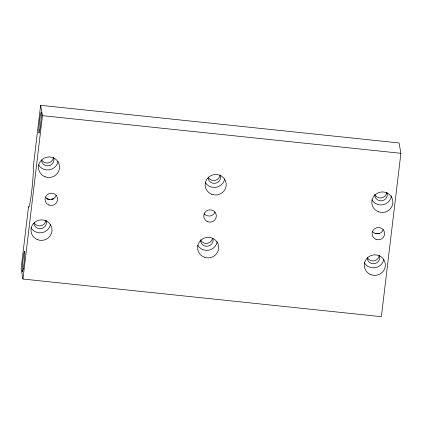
<?xml version="1.0" encoding="UTF-8"?>
<svg xmlns="http://www.w3.org/2000/svg" width="422" height="422" viewBox="0 0 422 422"><rect width="100%" height="100%" fill="white"/><g stroke="black" fill="none" stroke-linecap="round" stroke-linejoin="round"><path stroke-width="0.63" d="M40.628 105.326L33.206 167.407A20.23 1.303 -84 0 1 32.352 185.247L32.225 186.508A20.23 1.303 -84 0 1 31.059 196.262L30.748 198.43A20.23 1.303 -84 0 1 28.522 206.616L21.1 268.698L22.941 279.042L381.372 316.674L400.9 153.302L399.059 142.958L40.628 105.326L42.469 115.67L22.941 279.042M56.237 195.344C55.097 198.873 50.888 200.002 47.586 199.147M214.962 212.008C214.249 214.202 212.113 215.689 209.882 216.022M383.303 229.679C382.226 232.949 378.244 234.495 375.084 233.408L379.468 233.751M51.157 199.358L52.966 199.126M52.75 198.947L54.063 198.878M209.323 216.032L206.632 215.684L204.026 213.896M42.469 115.67L400.9 153.302M46.615 198.804L49.511 199.353M47.913 199.02L45.307 197.232M374.968 233.387L372.368 231.567M212.503 238.467A6.319 6.156 -10.1 0 1 200.519 239.77M379.262 255.431A6.319 6.156 -10.1 0 1 367.43 257.747M45.924 220.437A6.319 6.156 -10.1 0 1 34.092 222.753M53.441 157.538A6.319 6.156 -10.1 0 1 41.609 159.854M220.11 175.035A6.319 6.156 -10.1 0 1 208.278 177.351M386.779 192.532A6.319 6.156 -10.1 0 1 374.947 194.848M387.006 192.701A6.319 6.156 -10.1 0 1 381.926 200.788A6.319 6.156 -10.1 0 1 374.694 194.574M379.483 255.6A6.319 6.156 -10.1 0 1 374.947 263.576A6.319 6.156 -10.1 0 1 367.24 258.544M212.815 238.103A6.319 6.156 -10.1 0 1 208.278 246.079A6.319 6.156 -10.1 0 1 200.571 241.046M220.337 175.204A6.319 6.156 -10.1 0 1 215.8 183.18A6.319 6.156 -10.1 0 1 208.093 178.147M53.668 157.707A6.319 6.156 -10.1 0 1 49.131 165.682A6.319 6.156 -10.1 0 1 41.425 160.65M46.151 220.606A6.319 6.156 -10.1 0 1 41.614 228.582A6.319 6.156 -10.1 0 1 33.902 223.549M58.051 161.331A10.534 10.26 -10.1 0 1 49.474 169.802A10.534 10.26 -10.1 0 1 38.497 164.817M50.534 224.23A10.534 10.26 -10.1 0 1 41.952 232.701A10.534 10.26 -10.1 0 1 30.975 227.711M217.198 241.727A10.534 10.26 -10.1 0 1 208.621 250.199A10.534 10.26 -10.1 0 1 197.644 245.208M224.72 178.828A10.534 10.26 -10.1 0 1 216.138 187.299A10.534 10.26 -10.1 0 1 205.161 182.315M391.463 195.792A10.534 10.26 -10.1 0 1 383.076 204.749A10.534 10.26 -10.1 0 1 371.829 199.812M383.867 259.224A10.534 10.26 -10.1 0 1 375.29 267.696A10.534 10.26 -10.1 0 1 364.313 262.706M37.611 239.701A10.534 10.26 -10.1 0 0 51.911 228.539A10.534 10.26 -10.1 0 0 34.963 222.125A10.534 10.26 -10.1 0 0 37.611 239.701M45.128 176.802A10.534 10.26 -10.1 0 0 59.428 165.64A10.534 10.26 -10.1 0 0 42.48 159.231A10.534 10.26 -10.1 0 0 45.128 176.802M211.797 194.299A10.534 10.26 -10.1 0 0 226.097 183.137A10.534 10.26 -10.1 0 0 209.148 176.728A10.534 10.26 -10.1 0 0 211.797 194.299M204.28 257.198A10.534 10.26 -10.1 0 0 218.58 246.037A10.534 10.26 -10.1 0 0 201.632 239.627A10.534 10.26 -10.1 0 0 204.28 257.198M378.465 211.797A10.534 10.26 -10.1 0 0 392.766 200.64A10.534 10.26 -10.1 0 0 375.817 194.225A10.534 10.26 -10.1 0 0 378.465 211.797M370.943 274.696A10.534 10.26 -10.1 0 0 385.244 263.534A10.534 10.26 -10.1 0 0 368.3 257.125A10.534 10.26 -10.1 0 0 370.943 274.696M376.049 239.395A6.319 6.156 -10.1 0 0 384.632 232.696A6.319 6.156 -10.1 0 0 374.462 228.851A6.319 6.156 -10.1 0 0 376.049 239.395M207.708 221.724A6.319 6.156 -10.1 0 0 216.291 215.025A6.319 6.156 -10.1 0 0 206.121 211.174A6.319 6.156 -10.1 0 0 207.708 221.724M48.989 205.06A6.319 6.156 -10.1 0 0 57.566 198.361A6.319 6.156 -10.1 0 0 47.401 194.516A6.319 6.156 -10.1 0 0 48.989 205.06M39.837 129.892A10.534 0.68 -84 0 0 41.303 112.542A10.534 0.68 -84 0 0 39.109 125.819A10.534 0.68 -84 0 0 39.837 129.892M23.236 268.761A10.534 0.68 -84 0 0 24.708 251.406A10.534 0.68 -84 0 0 22.514 264.689A10.534 0.68 -84 0 0 23.236 268.761"/></g></svg>
